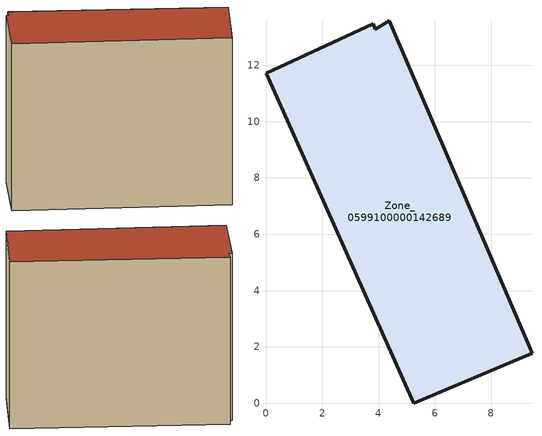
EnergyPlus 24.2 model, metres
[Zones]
Zone_0599100000142689
 floor ground (C_G): 4.38,13.58 9.45,1.77 5.26,0 0,11.73 3.81,13.47 3.89,13.29 z2.47
 wall outside (C_F): 5.26,0 9.45,1.77 4.38,13.58 3.89,13.29 3.81,13.47 0,11.73 5.26,0 z2.47:13.03
 roof outside (C_R): 9.45,1.77 4.38,13.58 3.89,13.29 3.81,13.47 0,11.73 5.26,0 z13.03
[BUILDING]
Pand.0599100000142689: North Axis=0; Terrain=City; Loads Convergence Tolerance Value=0.04; Temperature Convergence Tolerance Value=0.4; Solar Distribution=FullExterior; Maximum Number of Warmup Days=25; Minimum Number of Warmup Days=1
[Site:Location]
Rotterdam.The.Hague.AP_ZH_NLD Design_Conditions: Latitude=51.96; Longitude=4.45; Time Zone=1; Elevation=-4.5
[SITE:GROUNDTEMPERATURE:BUILDINGSURFACE]
18, 18, 18, 18, 18, 18, 18, 18, 18, 18, 18, 18
[MATERIAL] Thermal Absorptance=0.9; Solar Absorptance=0.7; Visible Absorptance=0.7
Name | Roughness | Thickness | Conductivity | Density | Specific Heat
G.TI.1946 | MediumSmooth | 0.15 | 1 | 540 | 1210
F.TI.1946 | Rough | 0.3 | 0.857143 | 1920 | 840
R.TI.1946 | MediumRough | 0.2 | 0.1 | 1500 | 1000
[CONSTRUCTION]
C_G: G.TI.1946
C_F: F.TI.1946
C_R: R.TI.1946
[ZONE]
Zone_0599100000142689: Type=1; Multiplier=1; Ceiling Height=Autocalculate; Volume=Autocalculate; Floor Area=autocalculate; Part of Total Floor Area=Yes
[ZONEINFILTRATION:DESIGNFLOWRATE]
Infil_Zone_0599100000142689: Zone or ZoneList or Space or SpaceList=Zone_0599100000142689; Schedule=AlwaysOn; Design Flow Rate Calculation Method=Flow/Area; Flow Rate per Floor Area=0.003; Constant Term Coefficient=1; Temperature Term Coefficient=0; Velocity Term Coefficient=0; Velocity Squared Term Coefficient=0
[HVACTEMPLATE:ZONE:IDEALLOADSAIRSYSTEM]
Zone_0599100000142689: Maximum Heating Supply Air Temperature=50; Minimum Cooling Supply Air Temperature=13; Maximum Heating Supply Air Humidity Ratio=0.0156; Minimum Cooling Supply Air Humidity Ratio=0.0077; Heating Limit=NoLimit; Cooling Limit=NoLimit; Dehumidification Control Type=ConstantSensibleHeatRatio; Cooling Sensible Heat Ratio=0.7; Dehumidification Setpoint=60; Humidification Control Type=None; Humidification Setpoint=30; Outdoor Air Method=None; Outdoor Air Flow Rate per Person=0.00944; Outdoor Air Flow Rate per Zone Floor Area=0; Outdoor Air Flow Rate per Zone=0; Demand Controlled Ventilation Type=None; Outdoor Air Economizer Type=NoEconomizer; Heat Recovery Type=None; Sensible Heat Recovery Effectiveness=0.7; Latent Heat Recovery Effectiveness=0.65
[ZONECONTROL:THERMOSTAT]
ThermostatControl_Zone_0599100000142689: Zone or ZoneList=Zone_0599100000142689; Control Type Schedule=DualSetpointControlType; Control 1=Thermostat_Zone_0599100000142689; Temperature Difference Between Cutout And Setpoint=0
[THERMOSTATSETPOINT:DUALSETPOINT]
Thermostat_Zone_0599100000142689: Heating Setpoint Temperature Schedule=HeatingSetpoint_Zone_0599100000142689; Cooling Setpoint Temperature Schedule=CoolingSetpoint_Zone_0599100000142689
[SCHEDULE:COMPACT]
HeatingSetpoint_Zone_0599100000142689: Through: 12/31, For: AllDays, Until: 24:00, 21
CoolingSetpoint_Zone_0599100000142689: Through: 12/31, For: AllDays, Until: 24:00, 24
DualSetpointControlType: Through: 12/31, For: AllDays, Until: 24:00, 4
AlwaysOn: Through: 12/31, For: AllDays, Until: 24:00, 1
